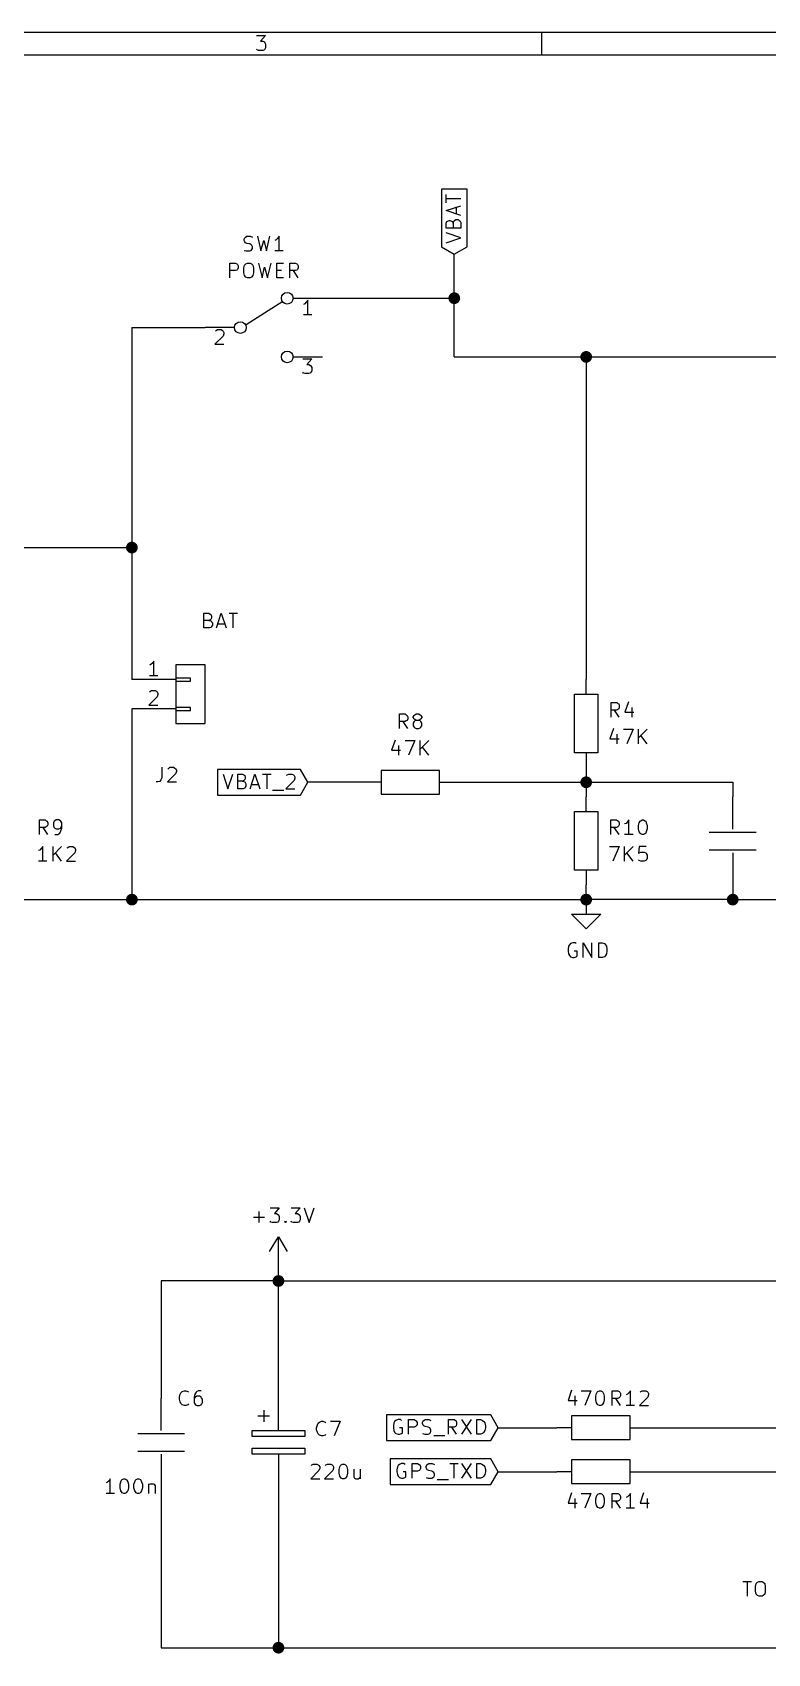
# Model space of a CAD drawing. Extents: x 10 to 410, y -287 to -10.
# Drawn here: x 115.8 to 179.6, y -150.4 to -10 of the extents above; entities that cross this region are included whole.
import ezdxf

# ---------------------------------------------------------------- set-up
doc = ezdxf.new("R2010")
doc.units = 0
doc.header["$MEASUREMENT"] = 0
for name, color, linetype in [('CYAN2', 4, 'CONTINUOUS'), ('GREEN2', 3, 'CONTINUOUS'), ('LYELLOW', 51, 'CONTINUOUS'), ('RED2', 1, 'CONTINUOUS')]:
    doc.layers.add(name, color=color, linetype=linetype)

msp = doc.modelspace()

# ---------------------------------------------------------------- linework, layer by layer
at = {"layer": 'CYAN2', "linetype": 'CONTINUOUS'}
for p, q in [((134.188, -27.9146), (134.239, -27.7876)), ((134.188, -28.0162), (134.188, -27.9146)), ((134.239, -28.1432), (134.188, -28.0162)), ((134.239, -27.7876), (134.315, -27.7368)), ((134.315, -27.7368), (134.417, -27.6606)), ((134.417, -27.6606), (134.722, -27.6606)), ((134.722, -27.6606), (134.899, -27.7368)), ((135.331, -27.6606), (135.636, -28.9306)), ((135.636, -28.9306), (135.89, -28.0162)), ((135.89, -28.0162), (136.119, -28.9306)), ((136.119, -28.9306), (136.423, -27.6606)), ((136.957, -27.9654), (136.855, -28.0162)), ((137.084, -27.8384), (136.957, -27.9654)), ((137.211, -27.6606), (137.084, -27.8384)), ((137.211, -28.9306), (137.211, -27.6606)), ((134.188, -28.8798), (134.366, -28.9306)), ((134.315, -28.2194), (134.239, -28.1432)), ((134.417, -28.2702), (134.315, -28.2194)), ((134.366, -28.9306), (134.671, -28.9306)), ((134.671, -28.321), (134.417, -28.2702)), ((134.798, -28.3972), (134.671, -28.321)), ((134.671, -28.9306), (134.798, -28.8798)), ((134.849, -28.448), (134.798, -28.3972)), ((134.798, -28.8798), (134.849, -28.8036)), ((134.899, -28.575), (134.849, -28.448)), ((134.849, -28.8036), (134.899, -28.702)), ((134.899, -28.702), (134.899, -28.575)), ((137.566, -28.9306), (136.855, -28.9306)), ((132.944, -31.242), (132.944, -29.972)), ((132.944, -29.972), (133.426, -29.972)), ((133.426, -30.6324), (132.944, -30.6324)), ((133.426, -29.972), (133.553, -30.0482)), ((133.553, -30.5816), (133.426, -30.6324)), ((133.553, -30.0482), (133.604, -30.099)), ((133.604, -30.5308), (133.553, -30.5816)), ((133.604, -30.099), (133.68, -30.226)), ((133.68, -30.4038), (133.604, -30.5308)), ((133.68, -30.226), (133.68, -30.4038)), ((134.163, -30.4038), (134.214, -30.1498)), ((134.163, -30.8102), (134.163, -30.4038)), ((134.214, -31.0642), (134.163, -30.8102)), ((134.214, -30.1498), (134.341, -30.0482)), ((134.341, -30.0482), (134.468, -29.972)), ((134.468, -29.972), (134.696, -29.972)), ((134.696, -29.972), (134.823, -30.0482)), ((134.823, -30.0482), (134.95, -30.1498)), ((134.95, -30.1498), (135.001, -30.4038)), ((135.001, -30.8102), (134.95, -31.0642)), ((135.001, -30.4038), (135.001, -30.8102)), ((135.433, -29.972), (135.738, -31.242)), ((135.738, -31.242), (135.966, -30.3276)), ((135.966, -30.3276), (136.22, -31.242)), ((136.22, -31.242), (136.525, -29.972)), ((137.008, -31.242), (137.008, -29.972)), ((137.008, -29.972), (137.592, -29.972)), ((137.008, -30.5816), (137.414, -30.5816)), ((138.151, -31.242), (138.151, -29.972)), ((138.151, -29.972), (138.633, -29.972)), ((138.633, -30.6324), (138.151, -30.6324)), ((138.862, -31.242), (138.455, -30.6324)), ((138.633, -29.972), (138.76, -30.0482)), ((138.76, -30.5816), (138.633, -30.6324)), ((138.76, -30.0482), (138.811, -30.099)), ((138.811, -30.5308), (138.76, -30.5816)), ((138.811, -30.099), (138.862, -30.226)), ((138.862, -30.4038), (138.811, -30.5308)), ((138.862, -30.226), (138.862, -30.4038)), ((134.341, -31.1912), (134.214, -31.0642)), ((134.468, -31.242), (134.341, -31.1912)), ((134.696, -31.242), (134.468, -31.242)), ((134.823, -31.1912), (134.696, -31.242)), ((134.95, -31.0642), (134.823, -31.1912)), ((137.592, -31.242), (137.008, -31.242)), ((130.708, -61.5696), (130.708, -60.2996)), ((130.708, -60.2996), (131.14, -60.2996)), ((131.14, -60.2996), (131.242, -60.3758)), ((131.801, -61.5696), (132.207, -60.2996)), ((132.207, -60.2996), (132.639, -61.5696)), ((132.893, -60.2996), (133.604, -60.2996)), ((133.248, -61.5696), (133.248, -60.2996)), ((131.14, -60.9092), (130.708, -60.9092)), ((131.191, -61.5696), (130.708, -61.5696)), ((131.242, -60.8584), (131.14, -60.9092)), ((131.14, -60.9092), (131.318, -60.96)), ((131.318, -61.5188), (131.191, -61.5696)), ((131.242, -60.3758), (131.318, -60.4266)), ((131.318, -60.7822), (131.242, -60.8584)), ((131.318, -60.4266), (131.369, -60.5536)), ((131.369, -60.6552), (131.318, -60.7822)), ((131.318, -60.96), (131.369, -61.0362)), ((131.369, -61.4426), (131.318, -61.5188)), ((131.369, -60.5536), (131.369, -60.6552)), ((131.369, -61.0362), (131.445, -61.1378)), ((131.445, -61.341), (131.369, -61.4426)), ((131.445, -61.1378), (131.445, -61.341)), ((131.928, -61.214), (132.512, -61.214)), ((165.989, -69.2912), (165.989, -68.0212)), ((165.989, -68.0212), (166.472, -68.0212)), ((166.472, -68.6816), (165.989, -68.6816)), ((166.7, -69.2912), (166.294, -68.6816)), ((166.472, -68.0212), (166.573, -68.0974)), ((166.573, -68.6308), (166.472, -68.6816)), ((166.573, -68.0974), (166.649, -68.1482)), ((166.649, -68.58), (166.573, -68.6308)), ((166.649, -68.1482), (166.7, -68.2752)), ((166.7, -68.453), (166.649, -68.58)), ((166.7, -68.2752), (166.7, -68.453)), ((167.488, -67.9704), (167.183, -68.8594)), ((167.792, -68.453), (167.792, -69.2912)), ((147.65, -70.2818), (147.65, -69.0118)), ((147.65, -69.0118), (148.133, -69.0118)), ((148.133, -69.6722), (147.65, -69.6722)), ((148.361, -70.2818), (147.955, -69.6722)), ((148.133, -69.0118), (148.234, -69.088)), ((148.234, -69.6214), (148.133, -69.6722)), ((148.234, -69.088), (148.311, -69.1388)), ((148.311, -69.5706), (148.234, -69.6214)), ((148.311, -69.1388), (148.361, -69.2658)), ((148.361, -69.4436), (148.311, -69.5706)), ((148.361, -69.2658), (148.361, -69.4436)), ((148.844, -69.2658), (148.92, -69.1388)), ((148.844, -69.3166), (148.844, -69.2658)), ((148.92, -69.4436), (148.844, -69.3166)), ((148.92, -69.6722), (148.844, -69.7992)), ((148.844, -69.7992), (148.844, -70.0532)), ((148.844, -70.0532), (148.92, -70.1548)), ((148.92, -69.1388), (148.971, -69.088)), ((148.971, -69.4944), (148.92, -69.4436)), ((148.971, -69.6214), (148.92, -69.6722)), ((148.92, -70.1548), (148.971, -70.231)), ((148.971, -69.088), (149.098, -69.0118)), ((149.098, -69.5706), (148.971, -69.4944)), ((149.098, -69.5706), (148.971, -69.6214)), ((149.098, -69.0118), (149.327, -69.0118)), ((149.327, -69.5706), (149.098, -69.5706)), ((149.327, -69.0118), (149.454, -69.088)), ((149.454, -69.4944), (149.327, -69.5706)), ((149.454, -69.6214), (149.327, -69.5706)), ((149.454, -69.088), (149.504, -69.1388)), ((149.504, -69.4436), (149.454, -69.4944)), ((149.504, -69.6722), (149.454, -69.6214)), ((149.454, -70.231), (149.504, -70.1548)), ((149.504, -69.1388), (149.581, -69.2658)), ((149.581, -69.3166), (149.504, -69.4436)), ((149.581, -69.7992), (149.504, -69.6722)), ((149.504, -70.1548), (149.581, -70.0532)), ((149.581, -69.2658), (149.581, -69.3166)), ((149.581, -70.0532), (149.581, -69.7992)), ((167.183, -68.8594), (167.97, -68.8594)), ((147.269, -71.2724), (146.964, -72.1614)), ((148.133, -71.3232), (148.971, -71.3232)), ((148.971, -71.3232), (148.438, -72.5932)), ((148.971, -70.231), (149.098, -70.2818)), ((149.098, -70.2818), (149.327, -70.2818)), ((149.327, -70.2818), (149.454, -70.231)), ((149.454, -72.5932), (149.454, -71.3232)), ((150.19, -71.3232), (149.454, -72.0598)), ((166.192, -70.2818), (165.887, -71.1708)), ((165.887, -71.1708), (166.675, -71.1708)), ((166.497, -70.7644), (166.497, -71.6026)), ((167.056, -70.3326), (167.894, -70.3326)), ((167.894, -70.3326), (167.361, -71.6026)), ((168.377, -71.6026), (168.377, -70.3326)), ((169.113, -70.3326), (168.377, -71.0692)), ((169.113, -71.6026), (168.554, -70.8914)), ((146.964, -72.1614), (147.752, -72.1614)), ((147.574, -71.755), (147.574, -72.5932)), ((150.19, -72.5932), (149.631, -71.882)), ((127.051, -73.6346), (127.051, -74.549)), ((128.245, -74.1934), (127.533, -74.9046)), ((127.584, -73.7616), (127.66, -73.7108)), ((127.66, -73.7108), (127.762, -73.6346)), ((127.762, -73.6346), (128.067, -73.6346)), ((128.067, -73.6346), (128.194, -73.7108)), ((128.194, -73.7108), (128.245, -73.7616)), ((128.245, -73.7616), (128.321, -73.8886)), ((128.321, -73.9902), (128.245, -74.1934)), ((128.321, -73.8886), (128.321, -73.9902)), ((126.695, -74.9046), (126.568, -74.9046)), ((126.873, -74.8538), (126.695, -74.9046)), ((126.975, -74.7268), (126.873, -74.8538)), ((127.051, -74.549), (126.975, -74.7268)), ((127.533, -74.9046), (128.321, -74.9046)), ((116.459, -79.4512), (116.459, -78.1812)), ((116.459, -78.1812), (116.942, -78.1812)), ((116.942, -78.1812), (117.043, -78.2574)), ((117.043, -78.2574), (117.119, -78.3082)), ((117.119, -78.3082), (117.17, -78.4352)), ((117.17, -78.4352), (117.17, -78.613)), ((117.729, -78.3082), (117.653, -78.4352)), ((117.653, -78.4352), (117.653, -78.74)), ((117.78, -78.2574), (117.729, -78.3082)), ((117.907, -78.1812), (117.78, -78.2574)), ((118.135, -78.1812), (117.907, -78.1812)), ((118.262, -78.2574), (118.135, -78.1812)), ((118.313, -78.3082), (118.262, -78.2574)), ((118.389, -78.4352), (118.313, -78.3082)), ((118.389, -78.9178), (118.389, -78.4352)), ((165.964, -79.4512), (165.964, -78.1812)), ((165.964, -78.1812), (166.446, -78.1812)), ((166.446, -78.1812), (166.573, -78.2574)), ((166.573, -78.2574), (166.624, -78.3082)), ((166.624, -78.3082), (166.675, -78.4352)), ((166.675, -78.4352), (166.675, -78.613)), ((167.284, -78.486), (167.157, -78.5368)), ((167.411, -78.359), (167.284, -78.486)), ((167.538, -78.1812), (167.411, -78.359)), ((167.538, -79.4512), (167.538, -78.1812)), ((168.377, -78.6638), (168.427, -78.4352)), ((168.427, -78.4352), (168.504, -78.3082)), ((168.504, -78.3082), (168.554, -78.2574)), ((168.554, -78.2574), (168.681, -78.1812)), ((168.681, -78.1812), (168.808, -78.1812)), ((168.808, -78.1812), (168.91, -78.2574)), ((168.91, -78.2574), (168.986, -78.3082)), ((168.986, -78.3082), (169.037, -78.4352)), ((169.037, -78.4352), (169.113, -78.6638)), ((116.942, -78.8416), (116.459, -78.8416)), ((117.17, -79.4512), (116.764, -78.8416)), ((117.043, -78.7908), (116.942, -78.8416)), ((117.119, -78.74), (117.043, -78.7908)), ((117.17, -78.613), (117.119, -78.74)), ((117.653, -78.74), (117.729, -78.8416)), ((117.729, -78.8416), (117.78, -78.9178)), ((117.78, -78.9178), (117.907, -78.9686)), ((117.78, -79.4512), (118.034, -79.4512)), ((117.907, -78.9686), (118.135, -78.9686)), ((118.034, -79.4512), (118.135, -79.4004)), ((118.135, -78.9686), (118.262, -78.9178)), ((118.135, -79.4004), (118.212, -79.3242)), ((118.212, -79.3242), (118.313, -79.1464)), ((118.262, -78.9178), (118.313, -78.8416)), ((118.313, -78.8416), (118.389, -78.74)), ((118.313, -79.1464), (118.389, -78.9178)), ((166.446, -78.8416), (165.964, -78.8416)), ((166.675, -79.4512), (166.268, -78.8416)), ((166.573, -78.7908), (166.446, -78.8416)), ((166.624, -78.74), (166.573, -78.7908)), ((166.675, -78.613), (166.624, -78.74)), ((167.894, -79.4512), (167.157, -79.4512)), ((168.377, -78.9686), (168.377, -78.6638)), ((168.427, -79.2226), (168.377, -78.9686)), ((168.504, -79.3242), (168.427, -79.2226)), ((168.554, -79.4004), (168.504, -79.3242)), ((168.681, -79.4512), (168.554, -79.4004)), ((168.808, -79.4512), (168.681, -79.4512)), ((168.91, -79.4004), (168.808, -79.4512)), ((168.986, -79.3242), (168.91, -79.4004)), ((169.037, -79.2226), (168.986, -79.3242)), ((169.113, -78.9686), (169.037, -79.2226)), ((169.113, -78.6638), (169.113, -78.9686)), ((116.484, -80.7974), (116.357, -80.8482)), ((116.611, -80.6704), (116.484, -80.7974)), ((116.738, -80.4926), (116.611, -80.6704)), ((116.738, -81.7626), (116.738, -80.4926)), ((117.627, -81.7626), (117.627, -80.4926)), ((118.364, -80.4926), (117.627, -81.2292)), ((118.364, -81.7626), (117.831, -81.0514)), ((119.507, -81.0514), (118.796, -81.7626)), ((118.847, -80.6196), (118.897, -80.5688)), ((118.897, -80.5688), (119.024, -80.4926)), ((119.024, -80.4926), (119.329, -80.4926)), ((119.329, -80.4926), (119.456, -80.5688)), ((119.456, -80.5688), (119.507, -80.6196)), ((119.507, -80.6196), (119.583, -80.7466)), ((119.583, -80.8482), (119.507, -81.0514)), ((119.583, -80.7466), (119.583, -80.8482)), ((165.837, -80.4926), (166.675, -80.4926)), ((166.675, -80.4926), (166.141, -81.7626)), ((167.157, -81.7626), (167.157, -80.4926)), ((167.894, -80.4926), (167.157, -81.2292)), ((167.894, -81.7626), (167.361, -81.0514)), ((168.427, -80.4926), (168.377, -81.1022)), ((168.377, -81.1022), (168.427, -81.0514)), ((169.037, -80.4926), (168.427, -80.4926)), ((168.427, -81.0514), (168.554, -80.9752)), ((168.554, -80.9752), (168.859, -80.9752)), ((168.859, -80.9752), (168.986, -81.0514)), ((168.986, -81.0514), (169.037, -81.1022)), ((169.037, -81.1022), (169.113, -81.2292)), ((169.113, -81.2292), (169.113, -81.534)), ((117.094, -81.7626), (116.357, -81.7626)), ((118.796, -81.7626), (119.583, -81.7626)), ((168.427, -81.7118), (168.377, -81.6356)), ((168.554, -81.7626), (168.427, -81.7118)), ((168.859, -81.7626), (168.554, -81.7626)), ((168.986, -81.7118), (168.859, -81.7626)), ((169.037, -81.6356), (168.986, -81.7118)), ((169.113, -81.534), (169.037, -81.6356)), ((162.306, -89.1286), (162.255, -89.3826)), ((162.255, -89.3826), (162.255, -89.5604)), ((162.255, -89.5604), (162.306, -89.789)), ((162.382, -89.0016), (162.306, -89.1286)), ((162.306, -89.789), (162.382, -89.916)), ((162.484, -88.9), (162.382, -89.0016)), ((162.687, -88.8238), (162.484, -88.9)), ((162.865, -88.8238), (162.687, -88.8238)), ((163.043, -89.5604), (162.789, -89.5604)), ((162.966, -88.9), (162.865, -88.8238)), ((163.043, -89.9668), (163.043, -89.5604)), ((163.576, -90.0938), (163.576, -88.8238)), ((163.576, -88.8238), (164.313, -90.0938)), ((164.313, -90.0938), (164.313, -88.8238)), ((164.922, -90.0938), (164.922, -88.8238)), ((164.922, -88.8238), (165.227, -88.8238)), ((165.227, -88.8238), (165.405, -88.9)), ((165.405, -88.9), (165.506, -89.0016)), ((165.506, -89.0016), (165.583, -89.1286)), ((165.583, -89.789), (165.506, -89.916)), ((165.583, -89.1286), (165.633, -89.3826)), ((165.633, -89.5604), (165.583, -89.789)), ((165.633, -89.3826), (165.633, -89.5604)), ((162.382, -89.916), (162.484, -90.043)), ((162.484, -90.043), (162.687, -90.0938)), ((162.687, -90.0938), (162.789, -90.0938)), ((162.789, -90.0938), (162.966, -90.043)), ((162.966, -90.043), (163.043, -89.9668)), ((165.227, -90.0938), (164.922, -90.0938)), ((165.405, -90.043), (165.227, -90.0938)), ((165.506, -89.916), (165.405, -90.043)), ((135.484, -113.055), (135.484, -112.09)), ((136.449, -111.785), (137.236, -111.785)), ((137.236, -111.785), (136.804, -112.268)), ((136.804, -112.268), (136.982, -112.268)), ((136.982, -112.268), (137.109, -112.344)), ((138.252, -111.785), (139.04, -111.785)), ((139.04, -111.785), (138.608, -112.268)), ((138.608, -112.268), (138.811, -112.268)), ((138.811, -112.268), (138.913, -112.344)), ((139.395, -111.785), (139.827, -113.055)), ((139.827, -113.055), (140.259, -111.785)), ((135.001, -112.573), (135.966, -112.573)), ((136.5, -113.005), (136.449, -112.928)), ((136.627, -113.055), (136.5, -113.005)), ((136.982, -113.055), (136.627, -113.055)), ((137.109, -113.005), (136.982, -113.055)), ((137.109, -112.344), (137.16, -112.395)), ((137.16, -112.928), (137.109, -113.005)), ((137.16, -112.395), (137.236, -112.522)), ((137.236, -112.827), (137.16, -112.928)), ((137.236, -112.522), (137.236, -112.827)), ((137.719, -113.005), (137.77, -112.928)), ((137.77, -113.055), (137.719, -113.005)), ((137.77, -112.928), (137.82, -113.005)), ((137.77, -112.928), (137.77, -113.055)), ((137.82, -113.005), (137.77, -113.055)), ((138.303, -113.005), (138.252, -112.928)), ((138.43, -113.055), (138.303, -113.005)), ((138.811, -113.055), (138.43, -113.055)), ((138.913, -113.005), (138.811, -113.055)), ((138.913, -112.344), (138.989, -112.395)), ((138.989, -112.928), (138.913, -113.005)), ((138.989, -112.395), (139.04, -112.522)), ((139.04, -112.827), (138.989, -112.928)), ((139.04, -112.522), (139.04, -112.827)), ((128.702, -127.787), (128.829, -127.686)), ((128.829, -127.686), (129.007, -127.61)), ((129.007, -127.61), (129.134, -127.61)), ((129.134, -127.61), (129.311, -127.686)), ((129.311, -127.686), (129.362, -127.737)), ((130.099, -127.686), (130.023, -127.737)), ((130.226, -127.61), (130.099, -127.686)), ((130.454, -127.61), (130.226, -127.61)), ((162.56, -127.559), (162.255, -128.448)), ((163.398, -127.61), (164.236, -127.61)), ((164.236, -127.61), (163.703, -128.88)), ((164.795, -127.737), (164.846, -127.686)), ((164.846, -127.686), (164.973, -127.61)), ((164.973, -127.61), (165.1, -127.61)), ((165.1, -127.61), (165.202, -127.686)), ((165.202, -127.686), (165.278, -127.737)), ((166.091, -128.88), (166.091, -127.61)), ((166.091, -127.61), (166.573, -127.61)), ((166.573, -127.61), (166.7, -127.686)), ((166.7, -127.686), (166.751, -127.737)), ((167.665, -127.61), (167.538, -127.787)), ((167.665, -128.88), (167.665, -127.61)), ((168.504, -127.737), (168.554, -127.686)), ((168.554, -127.686), (168.681, -127.61)), ((168.681, -127.61), (168.986, -127.61)), ((168.986, -127.61), (169.113, -127.686)), ((169.113, -127.686), (169.164, -127.737)), ((128.575, -128.168), (128.651, -127.914)), ((128.575, -128.346), (128.575, -128.168)), ((128.651, -128.575), (128.575, -128.346)), ((128.651, -127.914), (128.702, -127.787)), ((128.702, -128.702), (128.651, -128.575)), ((128.829, -128.829), (128.702, -128.702)), ((129.007, -128.88), (128.829, -128.829)), ((129.134, -128.88), (129.007, -128.88)), ((129.311, -128.829), (129.134, -128.88)), ((129.362, -128.753), (129.311, -128.829)), ((129.921, -127.914), (129.845, -128.168)), ((129.845, -128.168), (129.845, -128.651)), ((129.921, -128.219), (129.845, -128.346)), ((129.845, -128.651), (129.921, -128.753)), ((130.023, -127.737), (129.921, -127.914)), ((129.972, -128.168), (129.921, -128.219)), ((129.921, -128.753), (129.972, -128.829)), ((130.099, -128.092), (129.972, -128.168)), ((129.972, -128.829), (130.099, -128.88)), ((130.327, -128.092), (130.099, -128.092)), ((130.099, -128.88), (130.327, -128.88)), ((130.454, -128.168), (130.327, -128.092)), ((130.327, -128.88), (130.454, -128.829)), ((130.505, -128.219), (130.454, -128.168)), ((130.454, -128.829), (130.505, -128.753)), ((130.581, -128.346), (130.505, -128.219)), ((130.505, -128.753), (130.581, -128.651)), ((130.581, -128.651), (130.581, -128.346)), ((162.255, -128.448), (163.043, -128.448)), ((162.839, -128.041), (162.839, -128.88)), ((164.668, -128.092), (164.719, -127.864)), ((164.668, -128.397), (164.668, -128.092)), ((164.719, -128.651), (164.668, -128.397)), ((164.719, -127.864), (164.795, -127.737)), ((164.795, -128.753), (164.719, -128.651)), ((164.846, -128.829), (164.795, -128.753)), ((164.973, -128.88), (164.846, -128.829)), ((165.1, -128.88), (164.973, -128.88)), ((165.202, -128.829), (165.1, -128.88)), ((165.278, -128.753), (165.202, -128.829)), ((165.278, -127.737), (165.329, -127.864)), ((165.329, -128.651), (165.278, -128.753)), ((165.329, -127.864), (165.379, -128.092)), ((165.379, -128.397), (165.329, -128.651)), ((165.379, -128.092), (165.379, -128.397)), ((166.573, -128.27), (166.091, -128.27)), ((166.802, -128.88), (166.395, -128.27)), ((166.7, -128.219), (166.573, -128.27)), ((166.751, -128.168), (166.7, -128.219)), ((166.751, -127.737), (166.802, -127.864)), ((166.802, -128.041), (166.751, -128.168)), ((166.802, -127.864), (166.802, -128.041)), ((167.411, -127.914), (167.284, -127.965)), ((168.021, -128.88), (167.284, -128.88)), ((167.538, -127.787), (167.411, -127.914)), ((169.164, -128.168), (168.453, -128.88)), ((168.453, -128.88), (169.24, -128.88)), ((169.164, -127.737), (169.24, -127.864)), ((169.24, -127.965), (169.164, -128.168)), ((169.24, -127.864), (169.24, -127.965)), ((140.538, -130.556), (140.589, -130.429)), ((140.589, -130.429), (140.716, -130.327)), ((140.716, -130.327), (140.894, -130.251)), ((140.894, -130.251), (141.021, -130.251)), ((141.021, -130.251), (141.199, -130.327)), ((141.199, -130.327), (141.249, -130.378)), ((141.681, -130.251), (142.519, -130.251)), ((142.519, -130.251), (141.986, -131.521)), ((140.462, -130.81), (140.538, -130.556)), ((140.462, -130.988), (140.462, -130.81)), ((140.538, -131.216), (140.462, -130.988)), ((140.589, -131.343), (140.538, -131.216)), ((140.716, -131.47), (140.589, -131.343)), ((140.894, -131.521), (140.716, -131.47)), ((141.021, -131.521), (140.894, -131.521)), ((141.199, -131.47), (141.021, -131.521)), ((141.249, -131.394), (141.199, -131.47)), ((140.665, -134.518), (139.954, -135.23)), ((140.005, -134.087), (140.056, -134.036)), ((140.056, -134.036), (140.183, -133.96)), ((140.183, -133.96), (140.487, -133.96)), ((140.487, -133.96), (140.614, -134.036)), ((140.614, -134.036), (140.665, -134.087)), ((140.665, -134.087), (140.741, -134.214)), ((140.741, -134.315), (140.665, -134.518)), ((140.741, -134.214), (140.741, -134.315)), ((141.884, -134.518), (141.148, -135.23)), ((141.224, -134.087), (141.275, -134.036)), ((141.275, -134.036), (141.402, -133.96)), ((141.402, -133.96), (141.707, -133.96)), ((141.707, -133.96), (141.808, -134.036)), ((141.808, -134.036), (141.884, -134.087)), ((141.884, -134.087), (141.935, -134.214)), ((141.935, -134.315), (141.884, -134.518)), ((141.935, -134.214), (141.935, -134.315)), ((142.418, -134.442), (142.494, -134.214)), ((142.418, -134.747), (142.418, -134.442)), ((142.494, -134.214), (142.545, -134.087)), ((142.545, -134.087), (142.596, -134.036)), ((142.596, -134.036), (142.723, -133.96)), ((142.723, -133.96), (142.85, -133.96)), ((142.85, -133.96), (142.977, -134.036)), ((142.977, -134.036), (143.027, -134.087)), ((143.027, -134.087), (143.078, -134.214)), ((143.078, -134.214), (143.154, -134.442)), ((143.154, -134.442), (143.154, -134.747)), ((143.688, -134.391), (143.688, -135.052)), ((144.247, -134.391), (144.247, -135.23)), ((122.352, -135.534), (122.225, -135.585)), ((122.479, -135.407), (122.352, -135.534)), ((122.58, -135.23), (122.479, -135.407)), ((122.58, -136.5), (122.58, -135.23)), ((123.444, -135.712), (123.495, -135.484)), ((123.444, -136.017), (123.444, -135.712)), ((123.495, -136.271), (123.444, -136.017)), ((123.495, -135.484), (123.546, -135.357)), ((123.546, -135.357), (123.622, -135.306)), ((123.622, -135.306), (123.749, -135.23)), ((123.749, -135.23), (123.85, -135.23)), ((123.85, -135.23), (123.977, -135.306)), ((123.977, -135.306), (124.028, -135.357)), ((124.028, -135.357), (124.104, -135.484)), ((124.104, -135.484), (124.155, -135.712)), ((124.155, -136.017), (124.104, -136.271)), ((124.155, -135.712), (124.155, -136.017)), ((124.638, -135.712), (124.714, -135.484)), ((124.638, -136.017), (124.638, -135.712)), ((124.714, -136.271), (124.638, -136.017)), ((124.714, -135.484), (124.765, -135.357)), ((124.765, -135.357), (124.816, -135.306)), ((124.816, -135.306), (124.943, -135.23)), ((124.943, -135.23), (125.07, -135.23)), ((125.07, -135.23), (125.197, -135.306)), ((125.197, -135.306), (125.247, -135.357)), ((125.247, -135.357), (125.298, -135.484)), ((125.298, -135.484), (125.374, -135.712)), ((125.374, -136.017), (125.298, -136.271)), ((125.374, -135.712), (125.374, -136.017)), ((125.908, -135.661), (125.908, -136.5)), ((125.908, -135.788), (125.984, -135.712)), ((125.984, -135.712), (126.086, -135.661)), ((126.086, -135.661), (126.289, -135.661)), ((126.289, -135.661), (126.39, -135.712)), ((126.39, -135.712), (126.467, -135.839)), ((126.467, -135.839), (126.467, -136.5)), ((139.954, -135.23), (140.741, -135.23)), ((141.148, -135.23), (141.935, -135.23)), ((142.494, -135.001), (142.418, -134.747)), ((142.545, -135.103), (142.494, -135.001)), ((142.596, -135.179), (142.545, -135.103)), ((142.723, -135.23), (142.596, -135.179)), ((142.85, -135.23), (142.723, -135.23)), ((142.977, -135.179), (142.85, -135.23)), ((143.027, -135.103), (142.977, -135.179)), ((143.078, -135.001), (143.027, -135.103)), ((143.154, -134.747), (143.078, -135.001)), ((143.688, -135.052), (143.764, -135.179)), ((143.764, -135.179), (143.866, -135.23)), ((143.866, -135.23), (144.069, -135.23)), ((144.069, -135.23), (144.17, -135.179)), ((144.17, -135.179), (144.247, -135.103)), ((122.961, -136.5), (122.225, -136.5)), ((123.546, -136.373), (123.495, -136.271)), ((123.622, -136.449), (123.546, -136.373)), ((123.749, -136.5), (123.622, -136.449)), ((123.85, -136.5), (123.749, -136.5)), ((123.977, -136.449), (123.85, -136.5)), ((124.028, -136.373), (123.977, -136.449)), ((124.104, -136.271), (124.028, -136.373)), ((124.765, -136.373), (124.714, -136.271)), ((124.816, -136.449), (124.765, -136.373)), ((124.943, -136.5), (124.816, -136.449)), ((125.07, -136.5), (124.943, -136.5)), ((125.197, -136.449), (125.07, -136.5)), ((125.247, -136.373), (125.197, -136.449)), ((125.298, -136.271), (125.247, -136.373)), ((162.56, -136.449), (162.255, -137.338)), ((162.255, -137.338), (163.043, -137.338)), ((162.839, -136.931), (162.839, -137.77)), ((163.398, -136.5), (164.236, -136.5)), ((164.236, -136.5), (163.703, -137.77)), ((164.668, -136.982), (164.719, -136.754)), ((164.668, -137.287), (164.668, -136.982)), ((164.719, -137.541), (164.668, -137.287)), ((164.719, -136.754), (164.795, -136.627)), ((164.795, -137.643), (164.719, -137.541)), ((164.795, -136.627), (164.846, -136.576)), ((164.846, -136.576), (164.973, -136.5)), ((164.973, -136.5), (165.1, -136.5)), ((165.1, -136.5), (165.202, -136.576)), ((165.202, -136.576), (165.278, -136.627)), ((165.278, -136.627), (165.329, -136.754)), ((165.329, -137.541), (165.278, -137.643)), ((165.329, -136.754), (165.379, -136.982)), ((165.379, -137.287), (165.329, -137.541)), ((165.379, -136.982), (165.379, -137.287)), ((166.091, -137.77), (166.091, -136.5)), ((166.091, -136.5), (166.573, -136.5)), ((166.573, -137.16), (166.091, -137.16)), ((166.802, -137.77), (166.395, -137.16)), ((166.573, -136.5), (166.7, -136.576)), ((166.7, -137.109), (166.573, -137.16)), ((166.7, -136.576), (166.751, -136.627)), ((166.751, -137.058), (166.7, -137.109)), ((166.751, -136.627), (166.802, -136.754)), ((166.802, -136.931), (166.751, -137.058)), ((166.802, -136.754), (166.802, -136.931)), ((167.411, -136.804), (167.284, -136.855)), ((167.538, -136.677), (167.411, -136.804)), ((167.665, -136.5), (167.538, -136.677)), ((167.665, -137.77), (167.665, -136.5)), ((168.808, -136.449), (168.504, -137.338)), ((168.504, -137.338), (169.291, -137.338)), ((169.113, -136.931), (169.113, -137.77)), ((164.846, -137.719), (164.795, -137.643)), ((164.973, -137.77), (164.846, -137.719)), ((165.1, -137.77), (164.973, -137.77)), ((165.202, -137.719), (165.1, -137.77)), ((165.278, -137.643), (165.202, -137.719)), ((168.021, -137.77), (167.284, -137.77)), ((177.419, -144.12), (178.156, -144.12)), ((177.8, -145.39), (177.8, -144.12)), ((178.511, -144.551), (178.562, -144.297)), ((178.511, -144.958), (178.511, -144.551)), ((178.562, -144.297), (178.689, -144.196)), ((178.689, -144.196), (178.816, -144.12)), ((178.816, -144.12), (179.07, -144.12)), ((179.07, -144.12), (179.172, -144.196)), ((179.172, -144.196), (179.299, -144.297)), ((179.299, -144.297), (179.349, -144.551)), ((179.349, -144.551), (179.349, -144.958)), ((178.562, -145.212), (178.511, -144.958)), ((178.689, -145.339), (178.562, -145.212)), ((178.816, -145.39), (178.689, -145.339)), ((179.07, -145.39), (178.816, -145.39)), ((179.172, -145.339), (179.07, -145.39)), ((179.299, -145.212), (179.172, -145.339)), ((179.349, -144.958), (179.299, -145.212))]:
    msp.add_line(p, q, dxfattribs=at)
at = {"layer": 'GREEN2', "linetype": 'CONTINUOUS'}
for p, q in [((152.4, -33.02), (152.4, -29.21)), ((140.97, -33.02), (152.4, -33.02)), ((152.4, -38.1), (152.4, -33.02)), ((124.46, -35.56), (124.46, -54.61)), ((124.46, -35.56), (130.81, -35.56)), ((152.4, -38.1), (163.83, -38.1)), ((163.83, -38.1), (196.85, -38.1)), ((163.83, -38.1), (163.83, -66.04)), ((102.87, -54.61), (124.46, -54.61)), ((124.46, -54.61), (124.46, -66.04)), ((124.46, -68.58), (124.46, -85.09)), ((163.83, -73.66), (163.83, -74.93)), ((144.78, -74.93), (139.7, -74.93)), ((152.4, -74.93), (163.83, -74.93)), ((163.83, -74.93), (163.83, -76.2)), ((163.83, -74.93), (176.53, -74.93)), ((176.53, -74.93), (176.53, -76.2)), ((163.83, -85.09), (163.83, -83.82)), ((176.53, -83.82), (176.53, -85.09)), ((114.3, -85.09), (124.46, -85.09)), ((124.46, -85.09), (163.83, -85.09)), ((176.53, -85.09), (163.83, -85.09)), ((176.53, -85.09), (196.85, -85.09)), ((137.16, -118.11), (137.16, -116.84)), ((137.16, -118.11), (127, -118.11)), ((127, -118.11), (127, -128.27)), ((137.16, -128.27), (137.16, -118.11)), ((137.16, -118.11), (190.5, -118.11)), ((156.21, -130.81), (161.29, -130.81)), ((168.91, -130.81), (181.61, -130.81)), ((156.21, -134.62), (161.29, -134.62)), ((168.91, -134.62), (181.61, -134.62)), ((127, -135.89), (127, -149.86)), ((137.16, -135.89), (137.16, -149.86)), ((127, -149.86), (137.16, -149.86)), ((137.16, -149.86), (190.5, -149.86))]:
    msp.add_line(p, q, dxfattribs=at)
at = {"layer": 'GREEN2', "const_width": 0.508}
for points in [[(152.146, -33.02, 1), (152.654, -33.02, 1)], [(163.576, -38.1, 1), (164.084, -38.1, 1)], [(124.206, -54.61, 1), (124.714, -54.61, 1)], [(163.576, -74.93, 1), (164.084, -74.93, 1)], [(124.206, -85.09, 1), (124.714, -85.09, 1)], [(163.576, -85.09, 1), (164.084, -85.09, 1)], [(176.276, -85.09, 1), (176.784, -85.09, 1)], [(136.906, -118.11, 1), (137.414, -118.11, 1)], [(136.906, -149.86, 1), (137.414, -149.86, 1)]]:
    msp.add_lwpolyline(points, format="xyb", close=True, dxfattribs=at)
at = {"layer": 'LYELLOW', "linetype": 'CONTINUOUS'}
for p, q in [((128.27, -64.77), (128.27, -69.85)), ((130.81, -64.77), (128.27, -64.77)), ((130.81, -69.85), (130.81, -64.77)), ((128.27, -69.85), (130.81, -69.85))]:
    msp.add_line(p, q, dxfattribs=at)
at = {"layer": 'RED2', "linetype": 'CONTINUOUS'}
for p, q in [((409.981, -10.0076), (10.0076, -10.0076)), ((135.255, -10.287), (136.042, -10.287)), ((136.042, -10.287), (135.611, -10.7696)), ((135.611, -10.7696), (135.814, -10.7696)), ((135.814, -10.7696), (135.941, -10.8204)), ((135.941, -10.8204), (135.992, -10.8966)), ((135.992, -10.8966), (136.042, -11.0236)), ((136.042, -11.0236), (136.042, -11.3284)), ((159.995, -11.9888), (159.995, -10.0076)), ((408, -11.9888), (11.9888, -11.9888)), ((135.306, -11.5062), (135.255, -11.4554)), ((135.433, -11.5824), (135.306, -11.5062)), ((135.814, -11.5824), (135.433, -11.5824)), ((135.941, -11.5062), (135.814, -11.5824)), ((135.992, -11.4554), (135.941, -11.5062)), ((136.042, -11.3284), (135.992, -11.4554)), ((152.4, -23.5712), (151.282, -23.5712)), ((151.282, -23.5712), (151.282, -28.575)), ((153.518, -23.5712), (152.4, -23.5712)), ((153.518, -28.575), (153.518, -23.5712)), ((151.689, -24.765), (151.689, -24.0284)), ((152.959, -24.4094), (151.689, -24.4094)), ((151.689, -25.4254), (152.959, -25.019)), ((152.603, -25.7302), (152.603, -25.1206)), ((152.959, -25.8572), (151.689, -25.4254)), ((151.689, -26.5176), (151.765, -26.3906)), ((151.689, -26.9494), (151.689, -26.5176)), ((151.765, -26.3906), (151.816, -26.3398)), ((151.816, -26.3398), (151.943, -26.289)), ((151.943, -26.289), (152.044, -26.289)), ((152.044, -26.289), (152.171, -26.3398)), ((152.171, -26.3398), (152.248, -26.3906)), ((152.248, -26.3906), (152.298, -26.5176)), ((152.298, -26.5176), (152.349, -26.3398)), ((152.298, -26.5176), (152.298, -26.9494)), ((152.349, -26.3398), (152.425, -26.289)), ((152.425, -26.289), (152.527, -26.2128)), ((152.527, -26.2128), (152.73, -26.2128)), ((152.73, -26.2128), (152.832, -26.289)), ((152.832, -26.289), (152.908, -26.3398)), ((152.908, -26.3398), (152.959, -26.4668)), ((152.959, -26.4668), (152.959, -26.9494)), ((152.959, -26.9494), (151.689, -26.9494)), ((152.959, -27.7876), (151.689, -27.3558)), ((151.689, -28.2194), (152.959, -27.7876)), ((151.282, -28.575), (152.4, -29.21)), ((152.4, -29.21), (153.518, -28.575)), ((134.366, -35.306), (137.541, -33.274)), ((138.43, -33.02), (140.97, -33.02)), ((139.446, -33.5026), (139.319, -33.5534)), ((139.573, -33.3756), (139.446, -33.5026)), ((139.7, -33.1978), (139.573, -33.3756)), ((139.7, -34.4678), (139.7, -33.1978)), ((140.056, -34.4678), (139.319, -34.4678)), ((133.35, -35.56), (130.81, -35.56)), ((132.359, -36.2966), (131.648, -37.0078)), ((131.699, -35.8648), (131.775, -35.814)), ((131.775, -35.814), (131.877, -35.7378)), ((131.877, -35.7378), (132.182, -35.7378)), ((132.182, -35.7378), (132.309, -35.814)), ((132.309, -35.814), (132.359, -35.8648)), ((132.359, -35.8648), (132.436, -35.9918)), ((132.436, -36.0934), (132.359, -36.2966)), ((132.436, -35.9918), (132.436, -36.0934)), ((131.648, -37.0078), (132.436, -37.0078)), ((138.43, -38.1), (140.97, -38.1)), ((139.268, -38.2778), (140.056, -38.2778)), ((140.056, -38.2778), (139.624, -38.7604)), ((139.624, -38.7604), (139.802, -38.7604)), ((139.802, -38.7604), (139.929, -38.8366)), ((139.929, -38.8366), (139.979, -38.8874)), ((139.979, -38.8874), (140.056, -39.0144)), ((140.056, -39.0144), (140.056, -39.3192)), ((139.319, -39.497), (139.268, -39.4208)), ((139.446, -39.5478), (139.319, -39.497)), ((139.802, -39.5478), (139.446, -39.5478)), ((139.929, -39.497), (139.802, -39.5478)), ((139.979, -39.4208), (139.929, -39.497)), ((140.056, -39.3192), (139.979, -39.4208)), ((126.365, -64.4398), (126.238, -64.6176)), ((126.365, -65.7098), (126.365, -64.4398)), ((126.111, -64.7446), (125.984, -64.7954)), ((126.721, -65.7098), (125.984, -65.7098)), ((126.238, -64.6176), (126.111, -64.7446)), ((128.27, -64.77), (128.27, -69.85)), ((130.81, -64.77), (128.27, -64.77)), ((128.27, -65.913), (128.27, -66.167)), ((129.54, -65.913), (128.27, -65.913)), ((129.54, -66.167), (129.54, -65.913)), ((130.81, -69.85), (130.81, -64.77)), ((128.27, -66.04), (124.46, -66.04)), ((125.984, -67.1068), (126.06, -67.056)), ((126.06, -67.056), (126.162, -66.9798)), ((126.162, -66.9798), (126.467, -66.9798)), ((126.467, -66.9798), (126.594, -67.056)), ((126.594, -67.056), (126.644, -67.1068)), ((126.644, -67.1068), (126.721, -67.2338)), ((126.721, -67.3354), (126.644, -67.5386)), ((126.721, -67.2338), (126.721, -67.3354)), ((128.27, -66.167), (129.54, -66.167)), ((162.814, -72.39), (162.814, -67.31)), ((162.814, -67.31), (164.846, -67.31)), ((163.83, -67.31), (163.83, -66.04)), ((164.846, -67.31), (164.846, -72.39)), ((128.27, -68.58), (124.46, -68.58)), ((126.644, -67.5386), (125.933, -68.2498)), ((125.933, -68.2498), (126.721, -68.2498)), ((128.27, -68.453), (128.27, -68.707)), ((129.54, -68.453), (128.27, -68.453)), ((128.27, -68.707), (129.54, -68.707)), ((129.54, -68.707), (129.54, -68.453)), ((128.27, -69.85), (130.81, -69.85)), ((164.846, -72.39), (162.814, -72.39)), ((163.83, -72.39), (163.83, -73.66)), ((139.065, -73.8124), (131.877, -73.8124)), ((131.877, -73.8124), (131.877, -74.93)), ((132.359, -74.2188), (132.766, -75.4888)), ((132.766, -75.4888), (133.198, -74.2188)), ((133.629, -75.4888), (133.629, -74.2188)), ((133.629, -74.2188), (134.036, -74.2188)), ((134.036, -74.2188), (134.163, -74.295)), ((134.163, -74.295), (134.239, -74.3458)), ((134.239, -74.3458), (134.29, -74.4728)), ((134.722, -75.4888), (135.128, -74.2188)), ((135.128, -74.2188), (135.56, -75.4888)), ((135.788, -74.2188), (136.525, -74.2188)), ((136.169, -75.4888), (136.169, -74.2188)), ((137.846, -74.3458), (137.922, -74.295)), ((137.922, -74.295), (138.049, -74.2188)), ((138.049, -74.2188), (138.328, -74.2188)), ((138.328, -74.2188), (138.455, -74.295)), ((138.455, -74.295), (138.532, -74.3458)), ((138.532, -74.3458), (138.582, -74.4728)), ((139.7, -74.93), (139.065, -73.8124)), ((146.05, -73.914), (146.05, -75.946)), ((151.13, -73.914), (146.05, -73.914)), ((151.13, -75.946), (151.13, -73.914)), ((131.877, -74.93), (131.877, -76.0476)), ((134.036, -74.8284), (133.629, -74.8284)), ((134.112, -75.4888), (133.629, -75.4888)), ((134.163, -74.7776), (134.036, -74.8284)), ((134.036, -74.8284), (134.239, -74.8792)), ((134.239, -75.438), (134.112, -75.4888)), ((134.239, -74.7014), (134.163, -74.7776)), ((134.29, -74.5744), (134.239, -74.7014)), ((134.239, -74.8792), (134.29, -74.9554)), ((134.29, -75.3618), (134.239, -75.438)), ((134.29, -74.4728), (134.29, -74.5744)), ((134.29, -74.9554), (134.341, -75.057)), ((134.341, -75.2602), (134.29, -75.3618)), ((134.341, -75.057), (134.341, -75.2602)), ((134.823, -75.1332), (135.433, -75.1332)), ((136.652, -75.6158), (137.617, -75.6158)), ((138.532, -74.7776), (137.795, -75.4888)), ((137.795, -75.4888), (138.582, -75.4888)), ((138.582, -74.5744), (138.532, -74.7776)), ((138.582, -74.4728), (138.582, -74.5744)), ((139.065, -76.0476), (139.7, -74.93)), ((146.05, -74.93), (144.78, -74.93)), ((151.13, -74.93), (152.4, -74.93)), ((131.877, -76.0476), (139.065, -76.0476)), ((146.05, -75.946), (151.13, -75.946)), ((163.83, -77.47), (163.83, -76.2)), ((176.53, -78.994), (176.53, -76.2)), ((162.814, -82.55), (162.814, -77.47)), ((162.814, -77.47), (164.846, -77.47)), ((164.846, -77.47), (164.846, -82.55)), ((174.498, -79.248), (178.562, -79.248)), ((174.498, -80.772), (178.562, -80.772)), ((176.53, -81.026), (176.53, -83.82)), ((164.846, -82.55), (162.814, -82.55)), ((163.83, -82.55), (163.83, -83.82)), ((163.83, -85.09), (163.83, -86.36)), ((163.83, -87.63), (162.56, -86.36)), ((162.56, -86.36), (163.83, -86.36)), ((163.83, -86.36), (165.1, -86.36)), ((165.1, -86.36), (163.83, -87.63)), ((136.398, -115.57), (137.16, -114.3)), ((137.16, -116.84), (137.16, -114.3)), ((137.16, -114.3), (137.922, -115.57)), ((127, -131.064), (127, -128.27)), ((137.16, -131.064), (137.16, -128.27)), ((135.382, -129.794), (136.398, -129.794)), ((135.89, -129.286), (135.89, -130.302)), ((155.575, -129.692), (146.533, -129.692)), ((146.533, -129.692), (146.533, -130.81)), ((147.168, -130.404), (147.117, -130.658)), ((147.218, -130.277), (147.168, -130.404)), ((147.345, -130.175), (147.218, -130.277)), ((147.523, -130.099), (147.345, -130.175)), ((147.726, -130.099), (147.523, -130.099)), ((147.828, -130.175), (147.726, -130.099)), ((148.438, -131.369), (148.438, -130.099)), ((148.438, -130.099), (148.92, -130.099)), ((148.92, -130.099), (149.047, -130.175)), ((149.047, -130.175), (149.098, -130.226)), ((149.098, -130.226), (149.174, -130.353)), ((149.174, -130.531), (149.098, -130.658)), ((149.174, -130.353), (149.174, -130.531)), ((149.657, -130.353), (149.708, -130.226)), ((149.657, -130.454), (149.657, -130.353)), ((149.708, -130.581), (149.657, -130.454)), ((149.708, -130.226), (149.758, -130.175)), ((149.758, -130.175), (149.885, -130.099)), ((149.885, -130.099), (150.19, -130.099)), ((150.19, -130.099), (150.368, -130.175)), ((151.892, -131.369), (151.892, -130.099)), ((151.892, -130.099), (152.375, -130.099)), ((152.375, -130.099), (152.502, -130.175)), ((152.502, -130.175), (152.552, -130.226)), ((152.552, -130.226), (152.603, -130.353)), ((152.603, -130.531), (152.552, -130.658)), ((152.603, -130.353), (152.603, -130.531)), ((153.035, -130.099), (153.873, -131.369)), ((153.873, -130.099), (153.035, -131.369)), ((154.356, -131.369), (154.356, -130.099)), ((154.356, -130.099), (154.661, -130.099)), ((154.661, -130.099), (154.838, -130.175)), ((154.838, -130.175), (154.965, -130.277)), ((154.965, -130.277), (155.042, -130.404)), ((155.042, -130.404), (155.092, -130.658)), ((156.21, -130.81), (155.575, -129.692)), ((162.56, -129.794), (162.56, -131.826)), ((167.64, -129.794), (162.56, -129.794)), ((167.64, -131.826), (167.64, -129.794)), ((124.968, -131.318), (129.032, -131.318)), ((134.874, -131.572), (134.874, -131.064)), ((134.874, -131.064), (139.446, -131.064)), ((139.446, -131.572), (134.874, -131.572)), ((139.446, -131.064), (139.446, -131.572)), ((146.533, -130.81), (146.533, -131.928)), ((146.533, -131.928), (155.575, -131.928)), ((147.117, -130.658), (147.117, -130.835)), ((147.117, -130.835), (147.168, -131.064)), ((147.168, -131.064), (147.218, -131.191)), ((147.218, -131.191), (147.345, -131.318)), ((147.345, -131.318), (147.523, -131.369)), ((147.523, -131.369), (147.65, -131.369)), ((147.904, -130.835), (147.65, -130.835)), ((147.65, -131.369), (147.828, -131.318)), ((147.828, -131.318), (147.904, -131.242)), ((147.904, -131.242), (147.904, -130.835)), ((148.92, -130.759), (148.438, -130.759)), ((149.047, -130.708), (148.92, -130.759)), ((149.098, -130.658), (149.047, -130.708)), ((149.657, -131.318), (149.835, -131.369)), ((149.758, -130.658), (149.708, -130.581)), ((149.885, -130.708), (149.758, -130.658)), ((149.835, -131.369), (150.139, -131.369)), ((150.139, -130.759), (149.885, -130.708)), ((150.266, -130.835), (150.139, -130.759)), ((150.139, -131.369), (150.266, -131.318)), ((150.317, -130.886), (150.266, -130.835)), ((150.266, -131.318), (150.317, -131.242)), ((150.368, -131.013), (150.317, -130.886)), ((150.317, -131.242), (150.368, -131.14)), ((150.368, -131.14), (150.368, -131.013)), ((150.622, -131.496), (151.587, -131.496)), ((152.375, -130.759), (151.892, -130.759)), ((152.603, -131.369), (152.197, -130.759)), ((152.502, -130.708), (152.375, -130.759)), ((152.552, -130.658), (152.502, -130.708)), ((154.661, -131.369), (154.356, -131.369)), ((154.838, -131.318), (154.661, -131.369)), ((154.965, -131.191), (154.838, -131.318)), ((155.042, -131.064), (154.965, -131.191)), ((155.092, -130.835), (155.042, -131.064)), ((155.092, -130.658), (155.092, -130.835)), ((155.575, -131.928), (156.21, -130.81)), ((162.56, -130.81), (161.29, -130.81)), ((162.56, -131.826), (167.64, -131.826)), ((167.64, -130.81), (168.91, -130.81)), ((124.968, -132.842), (129.032, -132.842)), ((127, -133.096), (127, -135.89)), ((134.874, -133.096), (134.874, -132.588)), ((134.874, -132.588), (139.446, -132.588)), ((139.446, -133.096), (134.874, -133.096)), ((137.16, -133.096), (137.16, -135.89)), ((139.446, -132.588), (139.446, -133.096)), ((155.575, -133.502), (146.837, -133.502)), ((146.837, -133.502), (146.837, -134.62)), ((146.837, -134.62), (146.837, -135.738)), ((147.472, -134.214), (147.422, -134.468)), ((147.422, -134.468), (147.422, -134.645)), ((147.422, -134.645), (147.472, -134.874)), ((147.523, -134.087), (147.472, -134.214)), ((147.65, -133.985), (147.523, -134.087)), ((147.828, -133.909), (147.65, -133.985)), ((148.006, -133.909), (147.828, -133.909)), ((148.209, -134.645), (147.955, -134.645)), ((148.133, -133.985), (148.006, -133.909)), ((148.209, -135.052), (148.209, -134.645)), ((148.742, -135.179), (148.742, -133.909)), ((148.742, -133.909), (149.225, -133.909)), ((149.225, -134.569), (148.742, -134.569)), ((149.225, -133.909), (149.352, -133.985)), ((149.352, -134.518), (149.225, -134.569)), ((149.352, -133.985), (149.403, -134.036)), ((149.403, -134.468), (149.352, -134.518)), ((149.403, -134.036), (149.479, -134.163)), ((149.479, -134.341), (149.403, -134.468)), ((149.479, -134.163), (149.479, -134.341)), ((149.962, -134.163), (150.012, -134.036)), ((149.962, -134.264), (149.962, -134.163)), ((150.012, -134.391), (149.962, -134.264)), ((150.012, -134.036), (150.063, -133.985)), ((150.063, -134.468), (150.012, -134.391)), ((150.063, -133.985), (150.19, -133.909)), ((150.19, -134.518), (150.063, -134.468)), ((150.19, -133.909), (150.495, -133.909)), ((150.444, -134.569), (150.19, -134.518)), ((150.546, -134.645), (150.444, -134.569)), ((150.495, -133.909), (150.673, -133.985)), ((150.622, -134.696), (150.546, -134.645)), ((150.673, -134.823), (150.622, -134.696)), ((152.019, -133.909), (152.73, -133.909)), ((152.375, -135.179), (152.375, -133.909)), ((153.035, -133.909), (153.873, -135.179)), ((153.873, -133.909), (153.035, -135.179)), ((154.356, -135.179), (154.356, -133.909)), ((154.356, -133.909), (154.661, -133.909)), ((154.661, -133.909), (154.838, -133.985)), ((154.838, -133.985), (154.965, -134.087)), ((154.965, -134.087), (155.042, -134.214)), ((155.042, -134.214), (155.092, -134.468)), ((155.092, -134.645), (155.042, -134.874)), ((155.092, -134.468), (155.092, -134.645)), ((156.21, -134.62), (155.575, -133.502)), ((155.575, -135.738), (156.21, -134.62)), ((162.56, -134.62), (161.29, -134.62)), ((162.56, -133.604), (162.56, -135.636)), ((167.64, -133.604), (162.56, -133.604)), ((167.64, -135.636), (167.64, -133.604)), ((167.64, -134.62), (168.91, -134.62)), ((146.837, -135.738), (155.575, -135.738)), ((147.472, -134.874), (147.523, -135.001)), ((147.523, -135.001), (147.65, -135.128)), ((147.65, -135.128), (147.828, -135.179)), ((147.828, -135.179), (147.955, -135.179)), ((147.955, -135.179), (148.133, -135.128)), ((148.133, -135.128), (148.209, -135.052)), ((149.962, -135.128), (150.139, -135.179)), ((150.139, -135.179), (150.444, -135.179)), ((150.444, -135.179), (150.546, -135.128)), ((150.546, -135.128), (150.622, -135.052)), ((150.622, -135.052), (150.673, -134.95)), ((150.673, -134.95), (150.673, -134.823)), ((150.927, -135.306), (151.892, -135.306)), ((154.661, -135.179), (154.356, -135.179)), ((154.838, -135.128), (154.661, -135.179)), ((154.965, -135.001), (154.838, -135.128)), ((155.042, -134.874), (154.965, -135.001)), ((162.56, -135.636), (167.64, -135.636))]:
    msp.add_line(p, q, dxfattribs=at)
at = {"layer": 'RED2'}
for centre in [(137.922, -33.02), (133.858, -35.56), (137.922, -38.1)]:
    msp.add_circle(centre, 0.508, dxfattribs=at)

doc.saveas('drawing.dxf')
